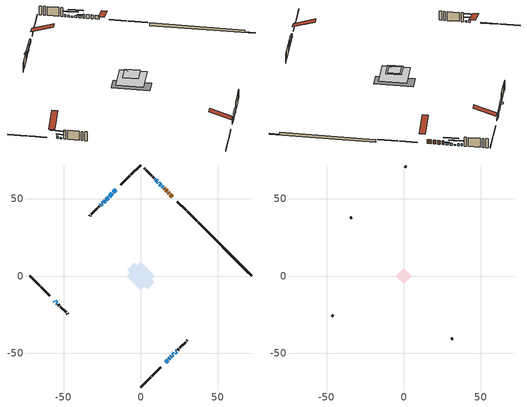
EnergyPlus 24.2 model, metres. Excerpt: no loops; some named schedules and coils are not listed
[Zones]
conditioned space
 floor adiabatic (AdiabaticFloorConstruction): -9.14,0 0,9.14 9.14,0 0,-9.14 z3.15
 floor foundation (Slab1 construction): -8.7,4.11 -4.11,8.7 8.7,-4.11 4.11,-8.7 z-0.73
 wall outside (RimJoist1 construction): 0,-72.07 6.47,-65.6 / -72.07,0 -65.6,-6.47 / 0,72.07 -6.47,65.6 / 36.62,35.44 30.16,41.91 z0.71:1.01
 wall outside (RimJoist2 construction): 7.12,-64.94 12.86,-59.21 / -64.94,-7.12 -59.21,-12.86 / -7.12,64.94 -12.86,59.21 / 29.5,42.57 23.76,48.31 z0.71:1.01
 wall outside (AdiabaticWallConstruction 1): 20.49,51.57 19.25,52.82 / 18.59,53.48 17.79,54.28 / 17.14,54.93 16.22,55.84 / 15.57,56.5 15.18,56.89 z0.71:2.74
 wall outside (AdiabaticWallConstruction): -16.13,55.94 -17.82,54.25 z0.71:1.75; 16.13,-55.94 17.37,-54.7 z0.71:2.01; -18.48,53.59 -20.6,51.47 / -55.94,-16.13 -55.43,-16.63 z0.71:2.08; -21.26,50.81 -22.51,49.55 z0.71:2.23; 14.52,57.54 13.7,58.37 z0.71:1.7; 13.04,59.03 12.43,59.64 / 10.63,61.43 10.02,62.05 z0.71:1.73; 18.03,-54.04 18.85,-53.22 / 19.5,-52.57 19.81,-52.26 / -24.8,47.27 -25.18,46.89 / -25.83,46.24 -26.21,45.86 / 9.37,62.7 9.09,62.98 z0.71:1.93; 20.46,-51.61 20.95,-51.12 / -23.17,48.9 -24.14,47.93 / 11.78,60.29 11.29,60.78 z0.71:1.19; -54.78,-17.29 -54.24,-17.83 z0.71:1.4; 21.61,-50.46 22.11,-49.96 z0.71:1.68; 22.76,-49.3 23.36,-48.71 z0.71:1.65
 wall outside (Wall1 construction): 24.02,-48.05 24.72,-47.35 / -53.58,-18.49 -52.88,-19.19 / -26.87,45.2 -27.57,44.5 / 8.43,63.63 7.73,64.34 z0.71:5.59
 wall outside (Wall2 construction): 25.37,-46.69 29.21,-42.86 / -52.22,-19.84 -48.39,-23.68 / -28.22,43.84 -32.06,40.01 / 7.07,64.99 3.24,68.83 z0.71:5.59
 wall outside (Wall4 construction): 29.87,-42.2 30.31,-41.75 / -47.73,-24.34 -47.28,-24.78 / -32.72,39.35 -33.17,38.9 / 2.58,69.49 2.13,69.93 z0.71:5.59
 wall foundation (FoundationWall1 construction): 37.28,34.79,-0.73 37.28,34.79,0.71 68.59,3.48,0.71 68.59,3.48,-0.32 72.07,0,-0.32 72.07,0,-0.73
 window (WindowConstruction): -16.13,55.94 -17.82,54.25 z0.71:1.75
 window (WindowConstruction 5): 16.13,-55.94 17.37,-54.7 z0.71:2.01
 window (WindowConstruction 6): -18.48,53.59 -20.6,51.47 z0.71:2.08
 window (WindowConstruction 7): -21.26,50.81 -22.51,49.55 z0.71:2.23
 window (WindowConstruction 8): -55.94,-16.13 -55.43,-16.63 z0.71:2.08
 window (WindowConstruction 9): 14.52,57.54 13.7,58.37 z0.71:1.7
 window (WindowConstruction 10): 13.04,59.03 12.43,59.64 z0.71:1.72
 window (WindowConstruction 14): 18.03,-54.04 18.84,-53.22 z0.71:1.93
 window (WindowConstruction 15): 19.5,-52.57 19.81,-52.26 z0.71:1.93
 window (WindowConstruction 16): 20.46,-51.6 20.95,-51.12 z0.71:1.19
 window (WindowConstruction 17): -23.17,48.9 -24.14,47.93 z0.71:1.19
 window (WindowConstruction 18): 11.77,60.29 11.29,60.78 z0.71:1.19
 window (WindowConstruction 1): -54.78,-17.29 -54.24,-17.83 z0.71:1.4
 window (WindowConstruction 2): 10.63,61.44 10.02,62.05 z0.71:1.72
 window (WindowConstruction 3): 21.61,-50.46 22.11,-49.96 z0.71:1.68
 window (WindowConstruction 11): -24.8,47.27 -25.17,46.89 z0.71:1.93
 window (WindowConstruction 12): -25.83,46.24 -26.21,45.86 z0.71:1.93
 window (WindowConstruction 13): 9.37,62.7 9.09,62.98 z0.71:1.93
 window (WindowConstruction 4): 22.77,-49.3 23.36,-48.71 z0.71:1.65
 door (Door): 20.49,51.57 19.25,52.82 z0.71:2.74
 door (Door 1): 18.59,53.48 17.79,54.28 z0.71:2.74
 door (Door 2): 17.13,54.93 16.22,55.84 z0.71:2.74
 door (Door 3): 15.57,56.5 15.18,56.89 z0.71:2.74
 ceiling adiabatic (AdiabaticFloorConstruction): 0,-9.14 9.14,0 0,9.14 -9.14,0 z3.15
attic - vented
 floor to conditioned space (Floor1 construction Reversed): -5.04,0 0,5.04 5.04,0 0,-5.04 z5.59
 floor to conditioned space (Floor2 construction Reversed): -2.7,0 0,2.7 2.7,0 0,-2.7 z5.59
 floor to conditioned space (Floor3 construction Reversed): -4,0 0,4 4,0 0,-4 z5.59
 floor to conditioned space (Floor4 construction Reversed): -3.05,0 0,3.05 3.05,0 0,-3.05 z5.59
 wall outside (Wall5 construction): 30.97,-41.1 31.79,-40.28 / -46.63,-25.44 -45.81,-26.26 / -33.82,38.24 -34.64,37.43 / 1.48,70.59 0.66,71.41 z0.71:5.59
 roof outside (Roof1 construction): 15.47,-56.59,5.59 8.05,-49.17,9.08 6.1,-51.13,9.08 13.52,-58.55,5.59; -56.59,-15.47,5.59 -49.17,-8.05,9.08 -51.13,-6.1,9.08 -58.55,-13.52,5.59; -15.47,56.59,5.59 -8.05,49.17,9.08 -6.1,51.13,9.08 -13.52,58.55,5.59; 21.15,50.92,5.59 13.73,43.5,9.08 15.69,41.54,9.08 23.1,48.96,5.59
shading: -17.96,54.1 -15.99,56.08 -16.28,56.37 -18.25,54.39 z1.95; 17.58,-54.49 15.92,-56.15 16.21,-56.44 17.87,-54.78 z2.3; -21.24,50.82 -17.83,54.23 -18.12,54.52 -21.53,51.11 z2.99; -23.16,48.91 -20.61,51.46 -20.9,51.75 -23.45,49.2 z3.15; -53.28,-18.79 -58.09,-13.97 -58.38,-14.26 -53.57,-19.08 z5.13; 13.27,58.8 14.95,57.11 15.25,57.4 13.56,59.09 z2.31; 10.27,61.79 15.2,56.87 15.49,57.16 10.56,62.08 z4.78; 22.68,-49.39 18.74,-53.33 19.03,-53.62 22.97,-49.68 z3.63; -25.87,46.2 -21.44,50.62 -21.73,50.92 -26.16,46.49 z3.63; 9.56,62.5 13.5,58.57 13.79,58.86 9.85,62.8 z3.63; -52.95,-19.12 -56.07,-16 -56.36,-16.29 -53.24,-19.41 z3.22; 8.73,63.34 11.92,60.14 12.22,60.43 9.02,63.63 z3.55; 22.32,-49.75 21.4,-50.67 21.69,-50.96 22.61,-50.04 z1.97; -25.39,46.68 -24.59,47.48 -25.45,48.34 -26.25,47.54 z2.23; 24,-48.06 22.12,-49.95 22.41,-50.24 24.29,-48.36 z2.56
[Building]
Building 1: Terrain=Suburbs
[Site:Location]
Quebec Intl AP_QC: Latitude {deg}=46.8; Longitude {deg}=-71.38; Time Zone {hr}=-5; Elevation {m}=74; Keep Site Location Information=Yes
[Site:GroundTemperature:Shallow]
0.0108218, -2.24938, -2.43038, -1.3578, 2.94801, 7.23376, 10.9493, 13.303, 13.5029, 11.5886, 7.96783, 3.81355
[Site:WaterMainsTemperature]
Calculation Method=Schedule; Temperature Schedule=mains temperature schedule
[Material] Roughness=Rough; Thermal Absorptance=0.9
Name | Thickness {m} | Conductivity {W/m-K} | Density {kg/m3} | Specific Heat {J/kg-K} | Solar Absorptance | Visible Absorptance
asphalt or fiberglass shingles | 0.00635 | 0.162714 | 1121.4 | 1465.45 | 0.4 | 0.4
ceiling loosefill ins | 0.254 | 0.0480833 | 16.02 | 1046.75 | 0.7 | 0.7
ceiling loosefill ins 1 | 0.0846667 | 0.0480833 | 16.02 | 1046.75 | 0.7 | 0.7
ceiling stud and cavity | 0.1397 | 0.0778579 | 65.682 | 1177.47 | 0.7 | 0.7
ceiling stud and cavity 1 | 0.1397 | 0.136084 | 65.682 | 1177.47 | 0.7 | 0.7
ceiling stud and cavity 2 | 0.1397 | 0.0890429 | 65.682 | 1177.47 | 0.7 | 0.7
ceiling stud and cavity 3 | 0.1397 | 0.0884472 | 65.682 | 1177.47 | 0.7 | 0.7
concrete 4.0 in. | 0.1016 | 1.803125 | 2242.8 | 837.4 | 0.7 | 0.7
concrete 8.0 in. | 0.2032 | 1.803125 | 2242.8 | 837.4 | 0.7 | 0.7
door material | 0.04445 | 0.188738 | 512.64 | 1214.23 | 0.7 | 0.7
door material 1 | 0.04445 | 0.0451087 | 512.64 | 1214.23 | 0.7 | 0.7
door material 2 | 0.04445 | 0.20624 | 512.64 | 1214.23 | 0.7 | 0.7
exterior vertical ins | 0.00117077 | 0.029427 | 32.04 | 1214.23 | 0.7 | 0.7
floor covering | 0.0127 | 0.0433444 | 54.468 | 1339.84 | 0.6 | 0.6
floor rigid ins; wall rigid ins 1 | 0.512978 | 0.029427 | 32.04 | 1214.23 | 0.7 | 0.7
floor stud and cavity | 0.1397 | 1.75129 | 37.0049 | 1207.88 | 0.7 | 0.7
furniture material conditioned space 1 | 0.1524 | 0.115458 | 640.8 | 1214.23 | 0.6 | 0.6
gypsum board | 0.0127 | 0.160291 | 801 | 837.4 | 0.6 | 0.6
osb sheathing 0.5 in. | 0.0127 | 0.115458 | 512.64 | 1214.23 | 0.7 | 0.7
osb sheathing 0.75 in. | 0.01905 | 0.115458 | 512.64 | 1214.23 | 0.7 | 0.7
rim joist stud and cavity | 0.0508 | 0.177588 | 50.32683 | 1063.81 | 0.6 | 0.6
rim joist stud and cavity 1 | 0.0508 | 0.196989 | 50.32683 | 1063.81 | 0.6 | 0.6
slab rigid ins | 0.0412942 | 0.029427 | 32.04 | 1214.23 | 0.7 | 0.7
wall rigid ins | 0.051816 | 0.029427 | 32.04 | 1214.23 | 0.7 | 0.7
wall stud and cavity | 0.1397 | 0.137265 | 139.0536 | 1170.24 | 0.7 | 0.7
wall stud and cavity 1 | 0.1397 | 0.101068 | 139.0536 | 1170.24 | 0.7 | 0.7
wall stud and cavity 2 | 0.1397 | 0.0780121 | 139.0536 | 1170.24 | 0.7 | 0.7
wall stud and cavity 3 | 0.0889 | 6.1454 | 50.32683 | 1063.81 | 0.6 | 0.6
wall stud and cavity 4 | 0.0889 | 0.380278 | 52.3479 | 1209.89 | 0.7 | 0.7
wall stud and cavity 5 | 0.0889 | 0.391764 | 83.0341 | 1211.67 | 0.7 | 0.7
wood siding | 0.0254 | 0.102417 | 544.68 | 1172.36 | 0.4 | 0.4
wood siding 1 | 0.00254 | 0.102417 | 544.68 | 1172.36 | 0.4 | 0.4
wood siding 2; wood siding 3; wood siding 4 | 0.0254 | 0.102417 | 544.68 | 1172.36 | 0.7 | 0.7
[WindowMaterial:SimpleGlazingSystem]
Name | U-Factor {W/m2-K} | Solar Heat Gain Coefficient
WindowMaterial | 2.92871 | 0.66
WindowMaterial 1 | 2.99458 | 0.5
WindowMaterial 10 | 2.96448 | 0.56
WindowMaterial 11 | 2.98152 | 0.61
WindowMaterial 12 | 2.992306 | 0.59
WindowMaterial 13 | 2.97981 | 0.61
WindowMaterial 14 | 3.06271 | 0.54
WindowMaterial 15 | 3.01161 | 0.57
WindowMaterial 2 | 3.01559 | 0.52
WindowMaterial 3 | 3.02808 | 0.49
WindowMaterial 4 | 3.02581 | 0.5
WindowMaterial 5 | 2.90259 | 0.68
WindowMaterial 6 | 2.906 | 0.68
WindowMaterial 7 | 2.89521 | 0.69
WindowMaterial 8 | 3.000823 | 0.53
WindowMaterial 9 | 2.99742 | 0.54
[Construction]
AdiabaticFloorConstruction: floor stud and cavity, floor rigid ins, osb sheathing 0.75 in., floor covering
AdiabaticWallConstruction: wood siding 3, wall rigid ins 1, wall stud and cavity 4, gypsum board
AdiabaticWallConstruction 1: wood siding 4, wall rigid ins 1, wall stud and cavity 4, gypsum board
Door: door material
Door 1; Door 3: door material 1
Door 2: door material 2
Floor1 construction Reversed: gypsum board, ceiling stud and cavity, ceiling loosefill ins
Floor2 construction Reversed: gypsum board, ceiling stud and cavity 1, ceiling loosefill ins
Floor3 construction Reversed: gypsum board, ceiling stud and cavity 2, ceiling loosefill ins 1
Floor4 construction Reversed: gypsum board, ceiling stud and cavity 3, ceiling loosefill ins 1
FoundationWall1 construction: concrete 8.0 in.
furniture construction conditioned space 1: furniture material conditioned space 1
PartitionWallConstruction: gypsum board, wall stud and cavity 5, gypsum board
RimJoist1 construction: wood siding 2, rim joist stud and cavity
RimJoist2 construction: wood siding 2, rim joist stud and cavity 1
Roof1 construction: asphalt or fiberglass shingles
Slab1 construction: slab rigid ins, concrete 4.0 in.
Wall1 construction: wood siding, wall rigid ins, osb sheathing 0.5 in., wall stud and cavity, gypsum board
Wall2 construction: wood siding, osb sheathing 0.5 in., wall stud and cavity 1, gypsum board
Wall4 construction: wood siding, wall rigid ins, osb sheathing 0.5 in., wall stud and cavity 2, gypsum board
Wall5 construction: wood siding 1, wall stud and cavity 3
WindowConstruction: WindowMaterial
WindowConstruction 1: WindowMaterial 1
WindowConstruction 10: WindowMaterial 10
WindowConstruction 11; WindowConstruction 12: WindowMaterial 11
WindowConstruction 13: WindowMaterial 12
WindowConstruction 14: WindowMaterial 13
WindowConstruction 15: WindowMaterial 14
WindowConstruction 16; WindowConstruction 17; WindowConstruction 18: WindowMaterial 15
WindowConstruction 2: WindowMaterial 2
WindowConstruction 3: WindowMaterial 3
WindowConstruction 4: WindowMaterial 4
WindowConstruction 5: WindowMaterial 5
WindowConstruction 6: WindowMaterial 6
WindowConstruction 7: WindowMaterial 7
WindowConstruction 8: WindowMaterial 8
WindowConstruction 9: WindowMaterial 9
[Zone] Multiplier=1; Part of Total Floor Area=Yes
Name | Volume {m3}
attic - vented | 65.8895
conditioned space | 553.9
[Space]
Name | Zone | Volume {m3}
attic - vented 1 | attic - vented | 65.8895
conditioned space 1 | conditioned space | 553.9
[ZoneInfiltration:EffectiveLeakageArea]
infil attic - vented 1: Zone or Space=attic - vented 1; Schedule=Always On Discrete; Effective Air Leakage Area {cm2}=4284.92; Stack Coefficient=0.000582336; Wind Coefficient=1.63045e-05
[ZoneMixing]
whole house fan mix: Zone or Space=attic - vented; Schedule=Always On Continuous; Design Flow Rate Calculation Method=Flow/Zone; Design Flow Rate {m3/s}=0; Source Zone or Space=conditioned space
[SurfaceProperty:ExposedFoundationPerimeter]
Slab1: Exposed Perimeter Calculation Method=TotalExposedPerimeter; Total Exposed Perimeter {m}=49.196
[InternalMass] Zone or ZoneList=conditioned space; Space or SpaceList=conditioned space 1
Name | Construction | Surface Area {m2}
furniture mass conditioned space 1 | furniture construction conditioned space 1 | 113.8
partition wall mass | PartitionWallConstruction | 284.501
[Lights]
interior lighting: Zone or ZoneList or Space or SpaceList=conditioned space 1; Schedule=interior lighting schedule; Design Level Calculation Method=LightingLevel; Lighting Level {W}=343.2; Return Air Fraction=0; Fraction Radiant=0.6; Fraction Visible=0.2; Fraction Replaceable=1
[People]
occupants: Zone or ZoneList or Space or SpaceList=conditioned space 1; Number of People Schedule=occupants schedule; Number of People Calculation Method=People; Number of People=3; Fraction Radiant=0.314171; Sensible Heat Fraction=0.56303; Activity Level Schedule=occupants activity schedule; Carbon Dioxide Generation Rate {m3/s-W}=0; Enable ASHRAE 55 Comfort Warnings=No; Mean Radiant Temperature Calculation Type=EnclosureAveraged
[ElectricEquipment] Zone or ZoneList or Space or SpaceList=conditioned space 1; Design Level Calculation Method=EquipmentLevel
Name | Schedule | Design Level {W} | Fraction Latent | Fraction Radiant | Fraction Lost
clothes dryer | clothes dryer schedule | 140.772 | 0.015 | 0.081 | 0.85
clothes washer | clothes washer schedule | 32.1985 | 0.03 | 0.162 | 0.7
cooking range | cooking range schedule | 215.147 | 0.08 | 0.432 | 0.2
dishwasher | dishwasher schedule | 66.8632 | 0.3 | 0.18 | 0.4
fridge | fridge schedule | 72.9452 | 0 | 0.6 | 0
mech vent house fan | mech vent house fan schedule | 0 | 0 | 0 | 1
mech vent house fan cfis | mech vent house fan cfis schedule | 0 | 0 | 0 | 0
misc plug loads | misc plug loads schedule | 494.7 | 0.045 | 0.513 | 0.1
whole house fan | Always On Discrete | 0 | 0 | 0 | 1
[OtherEquipment] Zone or ZoneList or Space or SpaceList=conditioned space 1; Design Level Calculation Method=EquipmentLevel
Name | Fuel Type | Schedule | Design Level {W} | Fraction Latent | Fraction Radiant | Fraction Lost
clothes dryer 1 | Electricity | clothes dryer schedule | 0 | 0.015 | 0.081 | 0.85
cooking range 1 | Electricity | cooking range schedule | 0 | 0.08 | 0.432 | 0.2
general water use latent | None | general water use schedule | 62.594 | 1 | 0 | 0
general water use sensible | None | general water use schedule | -61.6891 | 0 | 0.6 | 0
mech vent house fan latent load | None | Always On Discrete | 0 | 1 | 0 | 0
mech vent house fan sensible load | None | Always On Discrete | 0 | 0 | 0 | 0
water heater energy adjustment1 | Electricity | Always On Discrete | 0.01 | 0 | 0 | 1
[ZoneInfiltration:DesignFlowRate] Zone or ZoneList or Space or SpaceList=conditioned space 1; Schedule=Always On Discrete; Design Flow Rate Calculation Method=Flow/Zone; Design Flow Rate {m3/s}=0
infil flow; natural vent flow; whole house fan flow
[ZoneControl:Thermostat]
conditioned space Thermostat: Zone or ZoneList=conditioned space; Control Type Schedule=conditioned space Thermostat Schedule; Control 1=conditioned space temperature setpoint; Temperature Difference Between Cutout And Setpoint {deltaC}=0
[ThermostatSetpoint:DualSetpoint]
conditioned space temperature setpoint: Heating Setpoint Temperature Schedule=heating setpoint; Cooling Setpoint Temperature Schedule=cooling setpoint
[AirLoopHVAC:UnitarySystem]
unit heater unitary system: Control Type=Load; Controlling Zone or Thermostat Location=conditioned space; Dehumidification Control Type=None; Availability Schedule=Always On Discrete; Supply Fan=unit heater supply fan; Fan Placement=BlowThrough; Supply Air Fan Operating Mode Schedule=unit heater auto fan schedule; Heating Coil=unit heater htg coil; DX Heating Coil Sizing Ratio=1; Use DOAS DX Cooling Coil=No; Minimum Supply Air Temperature {C}=2; Latent Load Control=SensibleOnlyLoadControl; Cooling Supply Air Flow Rate Method=None; Heating Supply Air Flow Rate Method=SupplyAirFlowRate; Heating Supply Air Flow Rate {m3/s}=1.18789; No Load Supply Air Flow Rate Method=SupplyAirFlowRate; No Load Supply Air Flow Rate {m3/s}=0; No Load Supply Air Flow Rate Control Set To Low Speed=Yes; Maximum Supply Air Temperature {C}=48.8889; Maximum Outdoor Dry-Bulb Temperature for Supplemental Heater Operation {C}=21; Ancillary On-Cycle Electric Power {W}=0; Ancillary Off-Cycle Electric Power {W}=0
[Zone equipment]
conditioned space: unit heater unitary system, electric baseboard
[Foundation:Kiva]
Foundation Kiva 1: Initial Indoor Air Temperature {C}=18; Wall Height Above Grade {m}=0.710001; Wall Depth Below Slab {m}=0.2032; Custom Block Material Name 1=exterior vertical ins; Custom Block Depth 1 {m}=1.44; Custom Block X Position 1 {m}=0.2032; Custom Block Z Position 1 {m}=0
[Foundation:Kiva:Settings]
Soil Conductivity {W/m-K}=0.849921; Soil Density {kg/m3}=1842.3; Soil Specific Heat {J/kg-K}=418.7; Ground Solar Absorptivity=0.9; Ground Thermal Absorptivity=0.9; Ground Surface Roughness {m}=0.03; Far-Field Width {m}=40; Deep-Ground Boundary Condition=ZeroFlux; Deep-Ground Depth {m}=40; Minimum Cell Dimension {m}=0.2; Maximum Cell Growth Coefficient=3; Simulation Timestep=Timestep
[Exterior:Lights]
exterior lighting: Schedule=exterior lighting schedule; Design Level {W}=75.6
[EnergyManagementSystem:Sensor] Output:Variable or Output:Meter Index Key=conditioned space
Name | Output:Variable or Output:Meter
conditioned_space_clg_unmet_s | Zone Cooling Setpoint Not Met Time
conditioned_space_htg_unmet_s | Zone Heating Setpoint Not Met Time
fridge_tin_s; tin_s; tin_s_1 | Zone Mean Air Temperature
tout_s | Zone Outdoor Air Drybulb Temperature
win_s | Zone Air Humidity Ratio
[Schedule:Constant]
Name | Hourly Value
Always On Continuous; mech vent house fan schedule; mech vent house fan cfis schedule; Always On Discrete | 1
occupants activity schedule | 117.228
fridge schedule; unit heater auto fan schedule | 0
[Schedule:Week:Daily]
interior lighting schedule Week Rule - Jan1-Jan27: interior lighting schedule day, interior lighting schedule day, interior lighting schedule day, interior lighting schedule day, interior lighting schedule day, interior lighting schedule day, interior lighting schedule day, interior lighting schedule default day, interior lighting schedule default day, interior lighting schedule default day, interior lighting schedule default day, interior lighting schedule default day
interior lighting schedule Week Rule - Jan28-Feb3: interior lighting schedule day, interior lighting schedule day, interior lighting schedule day, interior lighting schedule day, interior lighting schedule day 1, interior lighting schedule day 1, interior lighting schedule day 1, interior lighting schedule default day, interior lighting schedule default day, interior lighting schedule default day, interior lighting schedule default day, interior lighting schedule default day
interior lighting schedule Week Rule - Feb4-Feb24: interior lighting schedule day 1, interior lighting schedule day 1, interior lighting schedule day 1, interior lighting schedule day 1, interior lighting schedule day 1, interior lighting schedule day 1, interior lighting schedule day 1, interior lighting schedule default day, interior lighting schedule default day, interior lighting schedule default day, interior lighting schedule default day, interior lighting schedule default day
interior lighting schedule Week Rule - Feb25-Mar3: interior lighting schedule day 1, interior lighting schedule day 1, interior lighting schedule day 1, interior lighting schedule day 1, interior lighting schedule day 2, interior lighting schedule day 2, interior lighting schedule day 2, interior lighting schedule default day, interior lighting schedule default day, interior lighting schedule default day, interior lighting schedule default day, interior lighting schedule default day
interior lighting schedule Week Rule - Mar4-Mar31: interior lighting schedule day 2, interior lighting schedule day 2, interior lighting schedule day 2, interior lighting schedule day 2, interior lighting schedule day 2, interior lighting schedule day 2, interior lighting schedule day 2, interior lighting schedule default day, interior lighting schedule default day, interior lighting schedule default day, interior lighting schedule default day, interior lighting schedule default day
interior lighting schedule Week Rule - Apr1-Apr28: interior lighting schedule day 3, interior lighting schedule day 3, interior lighting schedule day 3, interior lighting schedule day 3, interior lighting schedule day 3, interior lighting schedule day 3, interior lighting schedule day 3, interior lighting schedule default day, interior lighting schedule default day, interior lighting schedule default day, interior lighting schedule default day, interior lighting schedule default day
interior lighting schedule Week Rule - Apr29-May5: interior lighting schedule day 3, interior lighting schedule day 3, interior lighting schedule day 4, interior lighting schedule day 4, interior lighting schedule day 4, interior lighting schedule day 4, interior lighting schedule day 4, interior lighting schedule default day, interior lighting schedule default day, interior lighting schedule default day, interior lighting schedule default day, interior lighting schedule default day
interior lighting schedule Week Rule - May6-May26: interior lighting schedule day 4, interior lighting schedule day 4, interior lighting schedule day 4, interior lighting schedule day 4, interior lighting schedule day 4, interior lighting schedule day 4, interior lighting schedule day 4, interior lighting schedule default day, interior lighting schedule default day, interior lighting schedule default day, interior lighting schedule default day, interior lighting schedule default day
interior lighting schedule Week Rule - May27-Jun2: interior lighting schedule day 4, interior lighting schedule day 4, interior lighting schedule day 4, interior lighting schedule day 4, interior lighting schedule day 4, interior lighting schedule day 5, interior lighting schedule day 5, interior lighting schedule default day, interior lighting schedule default day, interior lighting schedule default day, interior lighting schedule default day, interior lighting schedule default day
interior lighting schedule Week Rule - Jun3-Jun30: interior lighting schedule day 5, interior lighting schedule day 5, interior lighting schedule day 5, interior lighting schedule day 5, interior lighting schedule day 5, interior lighting schedule day 5, interior lighting schedule day 5, interior lighting schedule default day, interior lighting schedule default day, interior lighting schedule default day, interior lighting schedule default day, interior lighting schedule default day
interior lighting schedule Week Rule - Jul1-Jul28: interior lighting schedule day 6, interior lighting schedule day 6, interior lighting schedule day 6, interior lighting schedule day 6, interior lighting schedule day 6, interior lighting schedule day 6, interior lighting schedule day 6, interior lighting schedule default day, interior lighting schedule default day, interior lighting schedule default day, interior lighting schedule default day, interior lighting schedule default day
interior lighting schedule Week Rule - Jul29-Aug4: interior lighting schedule day 6, interior lighting schedule day 6, interior lighting schedule day 6, interior lighting schedule day 7, interior lighting schedule day 7, interior lighting schedule day 7, interior lighting schedule day 7, interior lighting schedule default day, interior lighting schedule default day, interior lighting schedule default day, interior lighting schedule default day, interior lighting schedule default day
interior lighting schedule Week Rule - Aug5-Aug25: interior lighting schedule day 7, interior lighting schedule day 7, interior lighting schedule day 7, interior lighting schedule day 7, interior lighting schedule day 7, interior lighting schedule day 7, interior lighting schedule day 7, interior lighting schedule default day, interior lighting schedule default day, interior lighting schedule default day, interior lighting schedule default day, interior lighting schedule default day
interior lighting schedule Week Rule - Aug26-Sep1: interior lighting schedule day 7, interior lighting schedule day 7, interior lighting schedule day 7, interior lighting schedule day 7, interior lighting schedule day 7, interior lighting schedule day 7, interior lighting schedule day 8, interior lighting schedule default day, interior lighting schedule default day, interior lighting schedule default day, interior lighting schedule default day, interior lighting schedule default day
interior lighting schedule Week Rule - Sep2-Sep29: interior lighting schedule day 8, interior lighting schedule day 8, interior lighting schedule day 8, interior lighting schedule day 8, interior lighting schedule day 8, interior lighting schedule day 8, interior lighting schedule day 8, interior lighting schedule default day, interior lighting schedule default day, interior lighting schedule default day, interior lighting schedule default day, interior lighting schedule default day
interior lighting schedule Week Rule - Sep30-Oct6: interior lighting schedule day 8, interior lighting schedule day 9, interior lighting schedule day 9, interior lighting schedule day 9, interior lighting schedule day 9, interior lighting schedule day 9, interior lighting schedule day 9, interior lighting schedule default day, interior lighting schedule default day, interior lighting schedule default day, interior lighting schedule default day, interior lighting schedule default day
interior lighting schedule Week Rule - Oct7-Oct27: interior lighting schedule day 9, interior lighting schedule day 9, interior lighting schedule day 9, interior lighting schedule day 9, interior lighting schedule day 9, interior lighting schedule day 9, interior lighting schedule day 9, interior lighting schedule default day, interior lighting schedule default day, interior lighting schedule default day, interior lighting schedule default day, interior lighting schedule default day
interior lighting schedule Week Rule - Oct28-Nov3: interior lighting schedule day 9, interior lighting schedule day 9, interior lighting schedule day 9, interior lighting schedule day 9, interior lighting schedule day 10, interior lighting schedule day 10, interior lighting schedule day 10, interior lighting schedule default day, interior lighting schedule default day, interior lighting schedule default day, interior lighting schedule default day, interior lighting schedule default day
interior lighting schedule Week Rule - Nov4-Nov24: interior lighting schedule day 10, interior lighting schedule day 10, interior lighting schedule day 10, interior lighting schedule day 10, interior lighting schedule day 10, interior lighting schedule day 10, interior lighting schedule day 10, interior lighting schedule default day, interior lighting schedule default day, interior lighting schedule default day, interior lighting schedule default day, interior lighting schedule default day
interior lighting schedule Week Rule - Nov25-Dec1: interior lighting schedule day 10, interior lighting schedule day 10, interior lighting schedule day 10, interior lighting schedule day 10, interior lighting schedule day 10, interior lighting schedule day 10, interior lighting schedule day 11, interior lighting schedule default day, interior lighting schedule default day, interior lighting schedule default day, interior lighting schedule default day, interior lighting schedule default day
interior lighting schedule Week Rule - Dec2-Dec31: interior lighting schedule day 11, interior lighting schedule day 11, interior lighting schedule day 11, interior lighting schedule day 11, interior lighting schedule day 11, interior lighting schedule day 11, interior lighting schedule day 11, interior lighting schedule default day, interior lighting schedule default day, interior lighting schedule default day, interior lighting schedule default day, interior lighting schedule default day
occupants schedule Week Rule - Jan1-Dec31: occupants schedule day, occupants schedule day, occupants schedule day, occupants schedule day, occupants schedule day, occupants schedule day, occupants schedule day, occupants schedule default day, occupants schedule default day, occupants schedule default day, occupants schedule default day, occupants schedule default day
clothes dryer schedule Week Rule - Jan1-Dec31: clothes dryer schedule day, clothes dryer schedule day, clothes dryer schedule day, clothes dryer schedule day, clothes dryer schedule day, clothes dryer schedule day, clothes dryer schedule day, clothes dryer schedule default day, clothes dryer schedule default day, clothes dryer schedule default day, clothes dryer schedule default day, clothes dryer schedule default day
clothes washer schedule Week Rule - Jan1-Dec31: clothes washer schedule day, clothes washer schedule day, clothes washer schedule day, clothes washer schedule day, clothes washer schedule day, clothes washer schedule day, clothes washer schedule day, clothes washer schedule default day, clothes washer schedule default day, clothes washer schedule default day, clothes washer schedule default day, clothes washer schedule default day
cooking range schedule Week Rule - Jan1-Dec31: cooking range schedule day, cooking range schedule day, cooking range schedule day, cooking range schedule day, cooking range schedule day, cooking range schedule day, cooking range schedule day, cooking range schedule default day, cooking range schedule default day, cooking range schedule default day, cooking range schedule default day, cooking range schedule default day
dishwasher schedule Week Rule - Jan1-Dec31: dishwasher schedule day, dishwasher schedule day, dishwasher schedule day, dishwasher schedule day, dishwasher schedule day, dishwasher schedule day, dishwasher schedule day, dishwasher schedule default day, dishwasher schedule default day, dishwasher schedule default day, dishwasher schedule default day, dishwasher schedule default day
misc plug loads schedule Week Rule - Jan1-Dec31: misc plug loads schedule day, misc plug loads schedule day, misc plug loads schedule day, misc plug loads schedule day, misc plug loads schedule day, misc plug loads schedule day, misc plug loads schedule day, misc plug loads schedule default day, misc plug loads schedule default day, misc plug loads schedule default day, misc plug loads schedule default day, misc plug loads schedule default day
general water use schedule Week Rule - Jan1-Dec31: general water use schedule day, general water use schedule day, general water use schedule day, general water use schedule day, general water use schedule day, general water use schedule day, general water use schedule day, general water use schedule default day, general water use schedule default day, general water use schedule default day, general water use schedule default day, general water use schedule default day
exterior lighting schedule Week Rule - Jan1-Jan27: exterior lighting schedule day, exterior lighting schedule day, exterior lighting schedule day, exterior lighting schedule day, exterior lighting schedule day, exterior lighting schedule day, exterior lighting schedule day, exterior lighting schedule default day, exterior lighting schedule default day, exterior lighting schedule default day, exterior lighting schedule default day, exterior lighting schedule default day
exterior lighting schedule Week Rule - Jan28-Feb3: exterior lighting schedule day, exterior lighting schedule day, exterior lighting schedule day, exterior lighting schedule day, exterior lighting schedule day 1, exterior lighting schedule day 1, exterior lighting schedule day 1, exterior lighting schedule default day, exterior lighting schedule default day, exterior lighting schedule default day, exterior lighting schedule default day, exterior lighting schedule default day
exterior lighting schedule Week Rule - Feb4-Feb24: exterior lighting schedule day 1, exterior lighting schedule day 1, exterior lighting schedule day 1, exterior lighting schedule day 1, exterior lighting schedule day 1, exterior lighting schedule day 1, exterior lighting schedule day 1, exterior lighting schedule default day, exterior lighting schedule default day, exterior lighting schedule default day, exterior lighting schedule default day, exterior lighting schedule default day
exterior lighting schedule Week Rule - Feb25-Mar3: exterior lighting schedule day 1, exterior lighting schedule day 1, exterior lighting schedule day 1, exterior lighting schedule day 1, exterior lighting schedule day 2, exterior lighting schedule day 2, exterior lighting schedule day 2, exterior lighting schedule default day, exterior lighting schedule default day, exterior lighting schedule default day, exterior lighting schedule default day, exterior lighting schedule default day
exterior lighting schedule Week Rule - Mar4-Mar31: exterior lighting schedule day 2, exterior lighting schedule day 2, exterior lighting schedule day 2, exterior lighting schedule day 2, exterior lighting schedule day 2, exterior lighting schedule day 2, exterior lighting schedule day 2, exterior lighting schedule default day, exterior lighting schedule default day, exterior lighting schedule default day, exterior lighting schedule default day, exterior lighting schedule default day
exterior lighting schedule Week Rule - Apr1-Apr28: exterior lighting schedule day 3, exterior lighting schedule day 3, exterior lighting schedule day 3, exterior lighting schedule day 3, exterior lighting schedule day 3, exterior lighting schedule day 3, exterior lighting schedule day 3, exterior lighting schedule default day, exterior lighting schedule default day, exterior lighting schedule default day, exterior lighting schedule default day, exterior lighting schedule default day
exterior lighting schedule Week Rule - Apr29-May5: exterior lighting schedule day 3, exterior lighting schedule day 3, exterior lighting schedule day 4, exterior lighting schedule day 4, exterior lighting schedule day 4, exterior lighting schedule day 4, exterior lighting schedule day 4, exterior lighting schedule default day, exterior lighting schedule default day, exterior lighting schedule default day, exterior lighting schedule default day, exterior lighting schedule default day
exterior lighting schedule Week Rule - May6-May26: exterior lighting schedule day 4, exterior lighting schedule day 4, exterior lighting schedule day 4, exterior lighting schedule day 4, exterior lighting schedule day 4, exterior lighting schedule day 4, exterior lighting schedule day 4, exterior lighting schedule default day, exterior lighting schedule default day, exterior lighting schedule default day, exterior lighting schedule default day, exterior lighting schedule default day
[Schedule:Year]
interior lighting schedule: interior lighting schedule Week Rule - Jan1-Jan27, 1, 1, 1, 27, interior lighting schedule Week Rule - Jan28-Feb3, 1, 28, 2, 3, interior lighting schedule Week Rule - Feb4-Feb24, 2, 4, 2, 24, interior lighting schedule Week Rule - Feb25-Mar3, 2, 25, 3, 3, interior lighting schedule Week Rule - Mar4-Mar31, 3, 4, 3, 31, interior lighting schedule Week Rule - Apr1-Apr28, 4, 1, 4, 28, interior lighting schedule Week Rule - Apr29-May5, 4, 29, 5, 5, interior lighting schedule Week Rule - May6-May26, 5, 6, 5, 26, interior lighting schedule Week Rule - May27-Jun2, 5, 27, 6, 2, interior lighting schedule Week Rule - Jun3-Jun30, 6, 3, 6, 30, interior lighting schedule Week Rule - Jul1-Jul28, 7, 1, 7, 28, interior lighting schedule Week Rule - Jul29-Aug4, 7, 29, 8, 4, interior lighting schedule Week Rule - Aug5-Aug25, 8, 5, 8, 25, interior lighting schedule Week Rule - Aug26-Sep1, 8, 26, 9, 1, interior lighting schedule Week Rule - Sep2-Sep29, 9, 2, 9, 29, interior lighting schedule Week Rule - Sep30-Oct6, 9, 30, 10, 6, interior lighting schedule Week Rule - Oct7-Oct27, 10, 7, 10, 27, interior lighting schedule Week Rule - Oct28-Nov3, 10, 28, 11, 3, interior lighting schedule Week Rule - Nov4-Nov24, 11, 4, 11, 24, interior lighting schedule Week Rule - Nov25-Dec1, 11, 25, 12, 1, interior lighting schedule Week Rule - Dec2-Dec31, 12, 2, 12, 31
occupants schedule: occupants schedule Week Rule - Jan1-Dec31, 1, 1, 12, 31
clothes dryer schedule: clothes dryer schedule Week Rule - Jan1-Dec31, 1, 1, 12, 31
clothes washer schedule: clothes washer schedule Week Rule - Jan1-Dec31, 1, 1, 12, 31
cooking range schedule: cooking range schedule Week Rule - Jan1-Dec31, 1, 1, 12, 31
dishwasher schedule: dishwasher schedule Week Rule - Jan1-Dec31, 1, 1, 12, 31
misc plug loads schedule: misc plug loads schedule Week Rule - Jan1-Dec31, 1, 1, 12, 31
general water use schedule: general water use schedule Week Rule - Jan1-Dec31, 1, 1, 12, 31
exterior lighting schedule: exterior lighting schedule Week Rule - Jan1-Jan27, 1, 1, 1, 27, exterior lighting schedule Week Rule - Jan28-Feb3, 1, 28, 2, 3, exterior lighting schedule Week Rule - Feb4-Feb24, 2, 4, 2, 24, exterior lighting schedule Week Rule - Feb25-Mar3, 2, 25, 3, 3, exterior lighting schedule Week Rule - Mar4-Mar31, 3, 4, 3, 31, exterior lighting schedule Week Rule - Apr1-Apr28, 4, 1, 4, 28, exterior lighting schedule Week Rule - Apr29-May5, 4, 29, 5, 5, exterior lighting schedule Week Rule - May6-May26, 5, 6, 5, 26, exterior lighting schedule Week Rule - May27-Jun2, 5, 27, 6, 2, exterior lighting schedule Week Rule - Jun3-Jun30, 6, 3, 6, 30, exterior lighting schedule Week Rule - Jul1-Jul28, 7, 1, 7, 28, exterior lighting schedule Week Rule - Jul29-Aug4, 7, 29, 8, 4, exterior lighting schedule Week Rule - Aug5-Aug25, 8, 5, 8, 25, exterior lighting schedule Week Rule - Aug26-Sep1, 8, 26, 9, 1, exterior lighting schedule Week Rule - Sep2-Sep29, 9, 2, 9, 29, exterior lighting schedule Week Rule - Sep30-Oct6, 9, 30, 10, 6, exterior lighting schedule Week Rule - Oct7-Oct27, 10, 7, 10, 27, exterior lighting schedule Week Rule - Oct28-Nov3, 10, 28, 11, 3, exterior lighting schedule Week Rule - Nov4-Nov24, 11, 4, 11, 24, exterior lighting schedule Week Rule - Nov25-Dec1, 11, 25, 12, 1, exterior lighting schedule Week Rule - Dec2-Dec31, 12, 2, 12, 31
[Schedule:Compact]
conditioned space Thermostat Schedule: Through: 12/31, For: AllDays, Until: 24:00, 4
mains temperature schedule: Through: 01/01, For: AllDays, Until: 24:00, 5.175, Through: 01/02, For: AllDays, Until: 24:00, 5.10167, Through: 01/03, For: AllDays, Until: 24:00, 5.02889, Through: 01/04, For: AllDays, Until: 24:00, 4.95778, Through: 01/05, For: AllDays, Until: 24:00, 4.88778, Through: 01/06, For: AllDays, Until: 24:00, 4.81833, Through: 01/07, For: AllDays, Until: 24:00, 4.75056, Through: 01/08, For: AllDays, Until: 24:00, 4.68389, Through: 01/09, For: AllDays, Until: 24:00, 4.61833, Through: 01/10, For: AllDays, Until: 24:00, 4.55389, Through: 01/11, For: AllDays, Until: 24:00, 4.49056, Through: 01/12, For: AllDays, Until: 24:00, 4.42889, Through: 01/13, For: AllDays, Until: 24:00, 4.36778, Through: 01/14, For: AllDays, Until: 24:00, 4.30889, Through: 01/15, For: AllDays, Until: 24:00, 4.25056, Through: 01/16, For: AllDays, Until: 24:00, 4.19389, Through: 01/17, For: AllDays, Until: 24:00, 4.13833, Through: 01/18, For: AllDays, Until: 24:00, 4.08444, Through: 01/19, For: AllDays, Until: 24:00, 4.03167, Through: 01/20, For: AllDays, Until: 24:00, 3.98056, Through: 01/21, For: AllDays, Until: 24:00, 3.93056, Through: 01/22, For: AllDays, Until: 24:00, 3.88222, Through: 01/23, For: AllDays, Until: 24:00, 3.835, Through: 01/24, For: AllDays, Until: 24:00, 3.78944, Through: 01/25, For: AllDays, Until: 24:00, 3.74556, Through: 01/26, For: AllDays, Until: 24:00, 3.70278, Through: 01/27, For: AllDays, Until: 24:00, 3.66167, Through: 01/28, For: AllDays, Until: 24:00, 3.62167, Through: 01/29, For: AllDays, Until: 24:00, 3.58389, Through: 01/30, For: AllDays, Until: 24:00, 3.54722, Through: 01/31, For: AllDays, Until: 24:00, 3.51167, Through: 02/01, For: AllDays, Until: 24:00, 3.47833, Through: 02/02, For: AllDays, Until: 24:00, 3.44611, Through: 02/03, For: AllDays, Until: 24:00, 3.41556, Through: 02/04, For: AllDays, Until: 24:00, 3.38667, Through: 02/05, For: AllDays, Until: 24:00, 3.35944, Through: 02/06, For: AllDays, Until: 24:00, 3.33389, Through: 02/07, For: AllDays, Until: 24:00, 3.30944, Through: 02/08, For: AllDays, Until: 24:00, 3.28667, Through: 02/09, For: AllDays, Until: 24:00, 3.26611, Through: 02/10, For: AllDays, Until: 24:00, 3.24667, Through: 02/11, For: AllDays, Until: 24:00, 3.22889, Through: 02/12, For: AllDays, Until: 24:00, 3.21278, Through: 02/13, For: AllDays, Until: 24:00, 3.19833, Through: 02/14, For: AllDays, Until: 24:00, 3.18556, Through: 02/15, For: AllDays, Until: 24:00, 3.17389, Through: 02/16, For: AllDays, Until: 24:00, 3.16444, Through: 02/17, For: AllDays, Until: 24:00, 3.15667, Through: 02/18, For: AllDays, Until: 24:00, 3.15056, Through: 02/19, For: AllDays, Until: 24:00, 3.14556, Through: 02/20, For: AllDays, Until: 24:00, 3.14278, Through: 02/21, For: AllDays, Until: 24:00, 3.14111, Through: 02/22, For: AllDays, Until: 24:00, 3.14167, Through: 02/23, For: AllDays, Until: 24:00, 3.14333, Through: 02/24, For: AllDays, Until: 24:00, 3.14722, Through: 02/25, For: AllDays, Until: 24:00, 3.15222, Through: 02/26, For: AllDays, Until: 24:00, 3.15944, Through: 02/27, For: AllDays, Until: 24:00, 3.16778, Through: 02/28, For: AllDays, Until: 24:00, 3.17778, Through: 03/01, For: AllDays, Until: 24:00, 3.18944, Through: 03/02, For: AllDays, Until: 24:00, 3.20333, Through: 03/03, For: AllDays, Until: 24:00, 3.21833, Through: 03/04, For: AllDays, Until: 24:00, 3.235, Through: 03/05, For: AllDays, Until: 24:00, 3.25333, Through: 03/06, For: AllDays, Until: 24:00, 3.27333, Through: 03/07, For: AllDays, Until: 24:00, 3.29444, Through: 03/08, For: AllDays, Until: 24:00, 3.31778, Through: 03/09, For: AllDays, Until: 24:00, 3.34222, Through: 03/10, For: AllDays, Until: 24:00, 3.36889, Through: 03/11, For: AllDays, Until: 24:00, 3.39667, Through: 03/12, For: AllDays, Until: 24:00, 3.42611, Through: 03/13, For: AllDays, Until: 24:00, 3.45722, Through: 03/14, For: AllDays, Until: 24:00, 3.49, Through: 03/15, For: AllDays, Until: 24:00, 3.52389, Through: 03/16, For: AllDays, Until: 24:00, 3.55944, Through: 03/17, For: AllDays, Until: 24:00, 3.59667, Through: 03/18, For: AllDays, Until: 24:00, 3.63556, Through: 03/19, For: AllDays, Until: 24:00, 3.67556, Through: 03/20, For: AllDays, Until: 24:00, 3.71722, Through: 03/21, For: AllDays, Until: 24:00, 3.76056, Through: 03/22, For: AllDays, Until: 24:00, 3.80556, Through: 03/23, For: AllDays, Until: 24:00, 3.85111, Through: 03/24, For: AllDays, Until: 24:00, 3.89889, Through: 03/25, For: AllDays, Until: 24:00, 3.94778, Through: 03/26, For: AllDays, Until: 24:00, 3.99833, Through: 03/27, For: AllDays, Until: 24:00, 4.05, Through: 03/28, For: AllDays, Until: 24:00, 4.10333, Through: 03/29, For: AllDays, Until: 24:00, 4.15778, Through: 03/30, For: AllDays, Until: 24:00, 4.21333, Through: 03/31, For: AllDays, Until: 24:00, 4.27056, Through: 04/01, For: AllDays, Until: 24:00, 4.32944, Through: 04/02, For: AllDays, Until: 24:00, 4.38889, Through: 04/03, For: AllDays, Until: 24:00, 4.45, Through: 04/04, For: AllDays, Until: 24:00, 4.51222, Through: 04/05, For: AllDays, Until: 24:00, 4.57611, Through: 04/06, For: AllDays, Until: 24:00, 4.64056, Through: 04/07, For: AllDays, Until: 24:00, 4.70667, Through: 04/08, For: AllDays, Until: 24:00, 4.77389, Through: 04/09, For: AllDays, Until: 24:00, 4.84222, Through: 04/10, For: AllDays, Until: 24:00, 4.91167, Through: 04/11, For: AllDays, Until: 24:00, 4.98278, Through: 04/12, For: AllDays, Until: 24:00, 5.05444, Through: 04/13, For: AllDays, Until: 24:00, 5.12722, Through: 04/14, For: AllDays, Until: 24:00, 5.20111, Through: 04/15, For: AllDays, Until: 24:00, 5.27611, Through: 04/16, For: AllDays, Until: 24:00, 5.35167, Through: 04/17, For: AllDays, Until: 24:00, 5.42889, Through: 04/18, For: AllDays, Until: 24:00, 5.50667, Through: 04/19, For: AllDays, Until: 24:00, 5.58556, Through: 04/20, For: AllDays, Until: 24:00, 5.665, Through: 04/21, For: AllDays, Until: 24:00, 5.74611, Through: 04/22, For: AllDays, Until: 24:00, 5.82722, Through: 04/23, For: AllDays, Until: 24:00, 5.91, Through: 04/24, For: AllDays, Until: 24:00, 5.99278, Through: 04/25, For: AllDays, Until: 24:00, 6.07722, Through: 04/26, For: AllDays, Until: 24:00, 6.16167, Through: 04/27, For: AllDays, Until: 24:00, 6.24722, Through: 04/28, For: AllDays, Until: 24:00, 6.33389, Through: 04/29, For: AllDays, Until: 24:00, 6.42056, Through: 04/30, For: AllDays, Until: 24:00, 6.50833, Through: 05/01, For: AllDays, Until: 24:00, 6.59667, Through: 05/02, For: AllDays, Until: 24:00, 6.68556, Through: 05/03, For: AllDays, Until: 24:00, 6.775, Through: 05/04, For: AllDays, Until: 24:00, 6.86556, Through: 05/05, For: AllDays, Until: 24:00, 6.95611, Through: 05/06, For: AllDays, Until: 24:00, 7.04722, Through: 05/07, For: AllDays, Until: 24:00, 7.13889, Through: 05/08, For: AllDays, Until: 24:00, 7.23111, Through: 05/09, For: AllDays, Until: 24:00, 7.32333, Through: 05/10, For: AllDays, Until: 24:00, 7.41667, Through: 05/11, For: AllDays, Until: 24:00, 7.51, Through: 05/12, For: AllDays, Until: 24:00, 7.60389, Through: 05/13, For: AllDays, Until: 24:00, 7.69778, Through: 05/14, For: AllDays, Until: 24:00, 7.79222, Through: 05/15, For: AllDays, Until: 24:00, 7.88667, Through: 05/16, For: AllDays, Until: 24:00, 7.98167, Through: 05/17, For: AllDays, Until: 24:00, 8.07667, Through: 05/18, For: AllDays, Until: 24:00, 8.17167, Through: 05/19, For: AllDays, Until: 24:00, 8.26722, Through: 05/20, For: AllDays, Until: 24:00, 8.36278, Through: 05/21, For: AllDays, Until: 24:00, 8.45833, Through: 05/22, For: AllDays, Until: 24:00, 8.55444, Through: 05/23, For: AllDays, Until: 24:00, 8.65, Through: 05/24, For: AllDays, Until: 24:00, 8.74611, Through: 05/25, For: AllDays, Until: 24:00, 8.84167, Through: 05/26, For: AllDays, Until: 24:00, 8.93722, Through: 05/27, For: AllDays, Until: 24:00, 9.03333, Through: 05/28, For: AllDays, Until: 24:00, 9.12889, Through: 05/29, For: AllDays, Until: 24:00, 9.22389, Through: 05/30, For: AllDays, Until: 24:00, 9.31944, Through: 05/31, For: AllDays, Until: 24:00, 9.41444, Through: 06/01, For: AllDays, Until: 24:00, 9.50944, Through: 06/02, For: AllDays, Until: 24:00, 9.60389, Through: 06/03, For: AllDays, Until: 24:00, 9.69833, Through: 06/04, For: AllDays, Until: 24:00, 9.79278, Through: 06/05, For: AllDays, Until: 24:00, 9.88667, Through: 06/06, For: AllDays, Until: 24:00, 9.98, Through: 06/07, For: AllDays, Until: 24:00, 10.0728, Through: 06/08, For: AllDays, Until: 24:00, 10.1656, Through: 06/09, For: AllDays, Until: 24:00, 10.2578, Through: 06/10, For: AllDays, Until: 24:00, 10.3494, Through: 06/11, For: AllDays, Until: 24:00, 10.4411, Through: 06/12, For: AllDays, Until: 24:00, 10.5317, Through: 06/13, For: AllDays, Until: 24:00, 10.6222, Through: 06/14, For: AllDays, Until: 24:00, 10.7117, Through: 06/15, For: AllDays, Until: 24:00, 10.8006, Through: 06/16, For: AllDays, Until: 24:00, 10.8889, Through: 06/17, For: AllDays, Until: 24:00, 10.9772, Through: 06/18, For: AllDays, Until: 24:00, 11.0639, Through: 06/19, For: AllDays, Until: 24:00, 11.1506, Through: 06/20, For: AllDays, Until: 24:00, 11.2361, Through: 06/21, For: AllDays, Until: 24:00, 11.3211, Through: 06/22, For: AllDays, Until: 24:00, 11.4056, Through: 06/23, For: AllDays, Until: 24:00, 11.4889, Through: 06/24, For: AllDays, Until: 24:00, 11.5711, Through: 06/25, For: AllDays, Until: 24:00, 11.6533, Through: 06/26, For: AllDays, Until: 24:00, 11.7339, Through: 06/27, For: AllDays, Until: 24:00, 11.8139, Through: 06/28, For: AllDays, Until: 24:00, 11.8928, Through: 06/29, For: AllDays, Until: 24:00, 11.9711, Through: 06/30, For: AllDays, Until: 24:00, 12.0483, Through: 07/01, For: AllDays, Until: 24:00, 12.1244, Through: 07/02, For: AllDays, Until: 24:00, 12.1994, Through: 07/03, For: AllDays, Until: 24:00, 12.2733, Through: 07/04, For: AllDays, Until: 24:00, 12.3467, Through: 07/05, For: AllDays, Until: 24:00, 12.4183, Through: 07/06, For: AllDays, Until: 24:00, 12.4894, Through: 07/07, For: AllDays, Until: 24:00, 12.5589, Through: 07/08, For: AllDays, Until: 24:00, 12.6278, Through: 07/09, For: AllDays, Until: 24:00, 12.695, Through: 07/10, For: AllDays, Until: 24:00, 12.7617, Through: 07/11, For: AllDays, Until: 24:00, 12.8267, Through: 07/12, For: AllDays, Until: 24:00, 12.8906, Through: 07/13, For: AllDays, Until: 24:00, 12.9528, Through: 07/14, For: AllDays, Until: 24:00, 13.0144, Through: 07/15, For: AllDays, Until: 24:00, 13.0744, Through: 07/16, For: AllDays, Until: 24:00, 13.1333, Through: 07/17, For: AllDays, Until: 24:00, 13.1906, Through: 07/18, For: AllDays, Until: 24:00, 13.2467, Through: 07/19, For: AllDays, Until: 24:00, 13.3017, Through: 07/20, For: AllDays, Until: 24:00, 13.355, Through: 07/21, For: AllDays, Until: 24:00, 13.4072, Through: 07/22, For: AllDays, Until: 24:00, 13.4578, Through: 07/23, For: AllDays, Until: 24:00, 13.5067, Through: 07/24, For: AllDays, Until: 24:00, 13.5544, Through: 07/25, For: AllDays, Until: 24:00, 13.6011, Through: 07/26, For: AllDays, Until: 24:00, 13.6461, Through: 07/27, For: AllDays, Until: 24:00, 13.6894, Through: 07/28, For: AllDays, Until: 24:00, 13.7317, Through: 07/29, For: AllDays, Until: 24:00, 13.7722, Through: 07/30, For: AllDays, Until: 24:00, 13.8111, Through: 07/31, For: AllDays, Until: 24:00, 13.8489, Through: 08/01, For: AllDays, Until: 24:00, 13.8844, Through: 08/02, For: AllDays, Until: 24:00, 13.9189, Through: 08/03, For: AllDays, Until: 24:00, 13.9522, Through: 08/04, For: AllDays, Until: 24:00, 13.9833, Through: 08/05, For: AllDays, Until: 24:00, 14.0133, Through: 08/06, For: AllDays, Until: 24:00, 14.0411, Through: 08/07, For: AllDays, Until: 24:00, 14.0678, Through: 08/08, For: AllDays, Until: 24:00, 14.0933, Through: 08/09, For: AllDays, Until: 24:00, 14.1167, Through: 08/10, For: AllDays, Until: 24:00, 14.1383, Through: 08/11, For: AllDays, Until: 24:00, 14.1589, Through: 08/12, For: AllDays, Until: 24:00, 14.1772, Through: 08/13, For: AllDays, Until: 24:00, 14.1944, Through: 08/14, For: AllDays, Until: 24:00, 14.21, Through: 08/15, For: AllDays, Until: 24:00, 14.2233, Through: 08/16, For: AllDays, Until: 24:00, 14.2356, Through: 08/17, For: AllDays, Until: 24:00, 14.2461, Through: 08/18, For: AllDays, Until: 24:00, 14.255, Through: 08/19, For: AllDays, Until: 24:00, 14.2622, Through: 08/20, For: AllDays, Until: 24:00, 14.2678, Through: 08/21, For: AllDays, Until: 24:00, 14.2717, Through: 08/22, For: AllDays, Until: 24:00, 14.2739, Through: 08/23, For: AllDays, Until: 24:00, 14.2744, Through: 08/24, For: AllDays, Until: 24:00, 14.2733, Through: 08/25, For: AllDays, Until: 24:00, 14.2711, Through: 08/26, For: AllDays, Until: 24:00, 14.2667, Through: 08/27, For: AllDays, Until: 24:00, 14.2606, Through: 08/28, For: AllDays, Until: 24:00, 14.2528, Through: 08/29, For: AllDays, Until: 24:00, 14.2439, Through: 08/30, For: AllDays, Until: 24:00, 14.2328, Through: 08/31, For: AllDays, Until: 24:00, 14.2206, Through: 09/01, For: AllDays, Until: 24:00, 14.2061, Through: 09/02, For: AllDays, Until: 24:00, 14.1906, Through: 09/03, For: AllDays, Until: 24:00, 14.1728, Through: 09/04, For: AllDays, Until: 24:00, 14.1539, Through: 09/05, For: AllDays, Until: 24:00, 14.1333, Through: 09/06, For: AllDays, Until: 24:00, 14.1111, Through: 09/07, For: AllDays, Until: 24:00, 14.0872, Through: 09/08, For: AllDays, Until: 24:00, 14.0617, Through: 09/09, For: AllDays, Until: 24:00, 14.035, Through: 09/10, For: AllDays, Until: 24:00, 14.0061, Through: 09/11, For: AllDays, Until: 24:00, 13.9761, Through: 09/12, For: AllDays, Until: 24:00, 13.9444, Through: 09/13, For: AllDays, Until: 24:00, 13.9111, Through: 09/14, For: AllDays, Until: 24:00, 13.8761, Through: 09/15, For: AllDays, Until: 24:00, 13.84, Through: 09/16, For: AllDays, Until: 24:00, 13.8022, Through: 09/17, For: AllDays, Until: 24:00, 13.7628, Through: 09/18, For: AllDays, Until: 24:00, 13.7217, Through: 09/19, For: AllDays, Until: 24:00, 13.6794, Through: 09/20, For: AllDays, Until: 24:00, 13.6356, Through: 09/21, For: AllDays, Until: 24:00, 13.59, Through: 09/22, For: AllDays, Until: 24:00, 13.5433, Through: 09/23, For: AllDays, Until: 24:00, 13.4956, Through: 09/24, For: AllDays, Until: 24:00, 13.4456, Through: 09/25, For: AllDays, Until: 24:00, 13.395, Through: 09/26, For: AllDays, Until: 24:00, 13.3422, Through: 09/27, For: AllDays, Until: 24:00, 13.2883, Through: 09/28, For: AllDays, Until: 24:00, 13.2333, Through: 09/29, For: AllDays, Until: 24:00, 13.1772, Through: 09/30, For: AllDays, Until: 24:00, 13.1194, Through: 10/01, For: AllDays, Until: 24:00, 13.06, Through: 10/02, For: AllDays, Until: 24:00, 13, Through: 10/03, For: AllDays, Until: 24:00, 12.9383, Through: 10/04, For: AllDays, Until: 24:00, 12.8756, Through: 10/05, For: AllDays, Until: 24:00, 12.8111, Through: 10/06, For: AllDays, Until: 24:00, 12.7456, Through: 10/07, For: AllDays, Until: 24:00, 12.6794, Through: 10/08, For: AllDays, Until: 24:00, 12.6117, Through: 10/09, For: AllDays, Until: 24:00, 12.5428, Through: 10/10, For: AllDays, Until: 24:00, 12.4728, Through: 10/11, For: AllDays, Until: 24:00, 12.4017, Through: 10/12, For: AllDays, Until: 24:00, 12.3294, Through: 10/13, For: AllDays, Until: 24:00, 12.2561, Through: 10/14, For: AllDays, Until: 24:00, 12.1817, Through: 10/15, For: AllDays, Until: 24:00, 12.1061, Through: 10/16, For: AllDays, Until: 24:00, 12.03, Through: 10/17, For: AllDays, Until: 24:00, 11.9528, Through: 10/18, For: AllDays, Until: 24:00, 11.8744, Through: 10/19, For: AllDays, Until: 24:00, 11.795, Through: 10/20, For: AllDays, Until: 24:00, 11.715, Through: 10/21, For: AllDays, Until: 24:00, 11.6339, Through: 10/22, For: AllDays, Until: 24:00, 11.5517, Through: 10/23, For: AllDays, Until: 24:00, 11.4689, Through: 10/24, For: AllDays, Until: 24:00, 11.3856, Through: 10/25, For: AllDays, Until: 24:00, 11.3011, Through: 10/26, For: AllDays, Until: 24:00, 11.2161, Through: 10/27, For: AllDays, Until: 24:00, 11.13, Through: 10/28, For: AllDays, Until: 24:00, 11.0433, Through: 10/29, For: AllDays, Until: 24:00, 10.9561, Through: 10/30, For: AllDays, Until: 24:00, 10.8683, Through: 10/31, For: AllDays, Until: 24:00, 10.7794, Through: 11/01, For: AllDays, Until: 24:00, 10.6906, Through: 11/02, For: AllDays, Until: 24:00, 10.6006, Through: 11/03, For: AllDays, Until: 24:00, 10.51, Through: 11/04, For: AllDays, Until: 24:00, 10.4194, Through: 11/05, For: AllDays, Until: 24:00, 10.3278, Through: 11/06, For: AllDays, Until: 24:00, 10.2361, Through: 11/07, For: AllDays, Until: 24:00, 10.1439, Through: 11/08, For: AllDays, Until: 24:00, 10.0511, Through: 11/09, For: AllDays, Until: 24:00, 9.95778, Through: 11/10, For: AllDays, Until: 24:00, 9.86444, Through: 11/11, For: AllDays, Until: 24:00, 9.77056, Through: 11/12, For: AllDays, Until: 24:00, 9.67611, Through: 11/13, For: AllDays, Until: 24:00, 9.58167, Through: 11/14, For: AllDays, Until: 24:00, 9.48722, Through: 11/15, For: AllDays, Until: 24:00, 9.39222, Through: 11/16, For: AllDays, Until: 24:00, 9.29667, Through: 11/17, For: AllDays, Until: 24:00, 9.20167, Through: 11/18, For: AllDays, Until: 24:00, 9.10611, Through: 11/19, For: AllDays, Until: 24:00, 9.01056, Through: 11/20, For: AllDays, Until: 24:00, 8.915, Through: 11/21, For: AllDays, Until: 24:00, 8.81889, Through: 11/22, For: AllDays, Until: 24:00, 8.72333, Through: 11/23, For: AllDays, Until: 24:00, 8.62722, Through: 11/24, For: AllDays, Until: 24:00, 8.53167, Through: 11/25, For: AllDays, Until: 24:00, 8.43611, Through: 11/26, For: AllDays, Until: 24:00, 8.34, Through: 11/27, For: AllDays, Until: 24:00, 8.245, Through: 11/28, For: AllDays, Until: 24:00, 8.14944, Through: 11/29, For: AllDays, Until: 24:00, 8.05389, Through: 11/30, For: AllDays, Until: 24:00, 7.95889, Through: 12/01, For: AllDays, Until: 24:00, 7.86444, Through: 12/02, For: AllDays, Until: 24:00, 7.76944, Through: 12/03, For: AllDays, Until: 24:00, 7.67556, Through: 12/04, For: AllDays, Until: 24:00, 7.58167, Through: 12/05, For: AllDays, Until: 24:00, 7.48778, Through: 12/06, For: AllDays, Until: 24:00, 7.39444, Through: 12/07, For: AllDays, Until: 24:00, 7.30167, Through: 12/08, For: AllDays, Until: 24:00, 7.20889, Through: 12/09, For: AllDays, Until: 24:00, 7.11722, Through: 12/10, For: AllDays, Until: 24:00, 7.02556, Through: 12/11, For: AllDays, Until: 24:00, 6.93444, Through: 12/12, For: AllDays, Until: 24:00, 6.84389, Through: 12/13, For: AllDays, Until: 24:00, 6.75389, Through: 12/14, For: AllDays, Until: 24:00, 6.66444, Through: 12/15, For: AllDays, Until: 24:00, 6.57556, Through: 12/16, For: AllDays, Until: 24:00, 6.48778, Through: 12/17, For: AllDays, Until: 24:00, 6.4, Through: 12/18, For: AllDays, Until: 24:00, 6.31333, Through: 12/19, For: AllDays, Until: 24:00, 6.22722, Through: 12/20, For: AllDays, Until: 24:00, 6.14167, Through: 12/21, For: AllDays, Until: 24:00, 6.05722, Through: 12/22, For: AllDays, Until: 24:00, 5.97333, Through: 12/23, For: AllDays, Until: 24:00, 5.89, Through: 12/24, For: AllDays, Until: 24:00, 5.80778, Through: 12/25, For: AllDays, Until: 24:00, 5.72667, Through: 12/26, For: AllDays, Until: 24:00, 5.64611, Through: 12/27, For: AllDays, Until: 24:00, 5.56667, Through: 12/28, For: AllDays, Until: 24:00, 5.48833, Through: 12/29, For: AllDays, Until: 24:00, 5.41056, Through: 12/30, For: AllDays, Until: 24:00, 5.33389, Through: 12/31, For: AllDays, Until: 24:00, 5.25778
